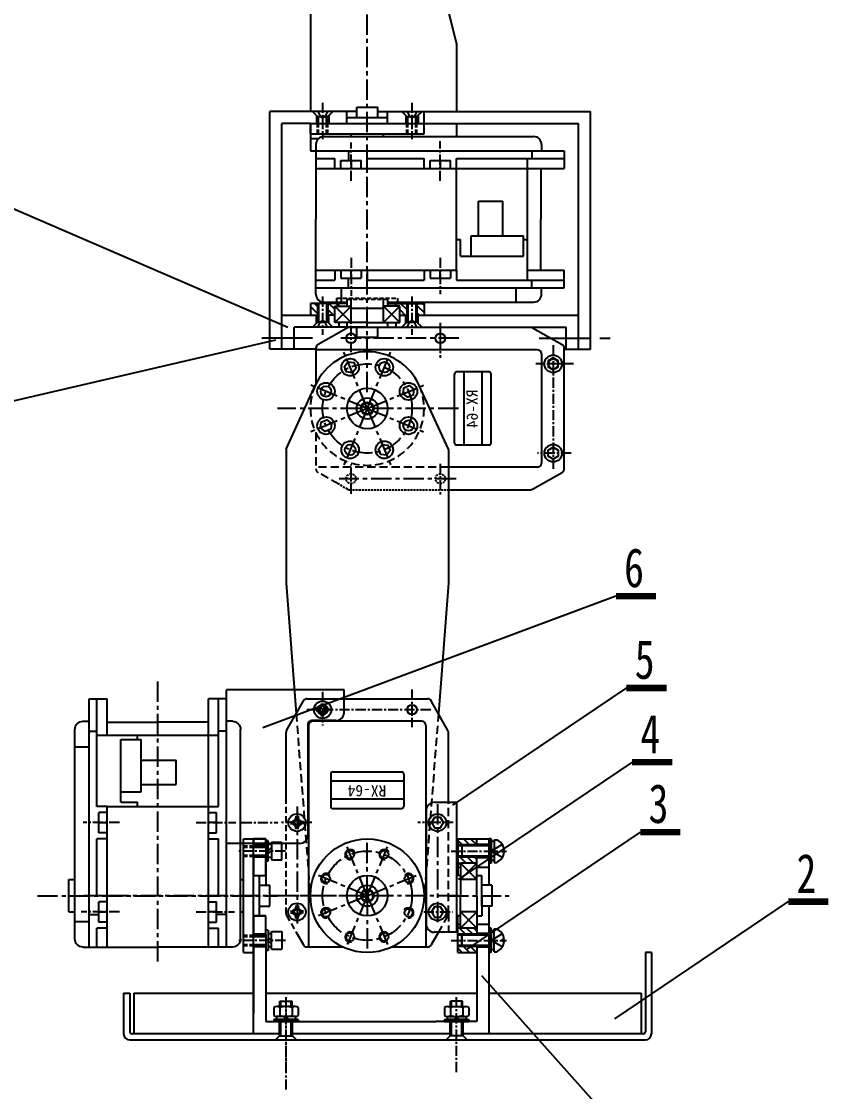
# Model space of a CAD drawing. Extents: x 2854 to 5858, y -1165 to 723.
# Drawn here: x 3028.5 to 3228.1, y -846.1 to -582.5 of the extents above; entities that cross this region are included whole.
import ezdxf
from ezdxf.enums import TextEntityAlignment as Align

# ---------------------------------------------------------------- set-up
doc = ezdxf.new("R2010")
doc.units = 0
doc.header["$MEASUREMENT"] = 0
doc.linetypes.add('PF_CENTER', pattern=[2, 1.25, -0.25, 0.25, -0.25])
doc.linetypes.add('PF_DASHED', pattern=[0.75, 0.5, -0.25])
doc.layers.get('0').update_dxf_attribs({"linetype": 'CONTINUOUS'})
for name, color, linetype in [('SMPEN_CENTER', 4, 'PF_CENTER'), ('SMPEN_DASHED', 2, 'PF_DASHED'), ('SMPEN_DIM', 3, 'CONTINUOUS'), ('SMPEN_HATCH', 6, 'CONTINUOUS'), ('SMPEN_THICK', 7, 'CONTINUOUS')]:
    doc.layers.add(name, color=color, linetype=linetype)
doc.styles.add('STYLE2', font='SIMHEI.TTF')

# ---------------------------------------------------------------- blocks, each defined once
blk = doc.blocks.new('RX64B')
at = {"ltscale": 2}
for p, q in [((-12.5, 8), (-15, 8)), ((12.5, 8), (15, 8)), ((-12.5, 6.5), (-14.5, 6.5)), ((12.5, 6.5), (14.5, 6.5)), ((-12.5, -14), (-15, -14)), ((-12.5, -15.5), (-14.5, -15.5)), ((12.5, -14), (15, -14)), ((12.5, -15.5), (14.5, -15.5))]:
    blk.add_line(p, q, dxfattribs=at)
at = {"ltscale": 4}
for p, q in [((-21.9, 4), (-20.4, 4)), ((23.6, 5), (25.1, 5)), ((-12.5, 1.5), (-14.5, 1.5)), ((12.5, 1.5), (14.5, 1.5)), ((-21.9, -4), (-20.4, -4)), ((23.6, -5), (25.1, -5)), ((-12.5, -20.5), (-14.5, -20.5)), ((12.5, -20.5), (14.5, -20.5))]:
    blk.add_line(p, q, dxfattribs=at)
at = {"layer": 'SMPEN_CENTER', "ltscale": 4}
for p, q in [((0, 16.24), (0, -53.52)), ((-29.66, 0), (29.5, 0))]:
    blk.add_line(p, q, dxfattribs=at)
at = {"layer": 'SMPEN_CENTER', "ltscale": 2}
for p, q in [((-9.45, 4), (-18.84, 4)), ((9.45, 4), (18.94, 4)), ((-9.45, -18), (-18.41, -18)), ((9.45, -18), (19.23, -18))]:
    blk.add_line(p, q, dxfattribs=at)
at = {"layer": 'SMPEN_THICK'}
for p, q in [((21.1, 14), (21.1, -14)), ((21.1, 14), (23.6, 14)), ((23.6, 14), (23.6, -14)), ((-20.4, 10.64), (-20.4, -40.95)), ((-18.4, 12.64), (0, 12.64)), ((-16.9, 12.64), (-16.9, -48.5)), ((-15, 12.64), (-15, 8)), ((-12.5, 12.64), (-12.5, -22)), ((18.4, 12.64), (0, 12.64)), ((12.5, 12.64), (12.5, -48.5)), ((15, 12.64), (15, 8)), ((16.9, 12.64), (16.9, -48.5)), ((20.4, 10.64), (20.4, -40.95)), ((-12.5, 8), (-12.5, 0)), ((12.5, 8), (12.5, 0)), ((-20.4, 6.34), (-16.9, 6.34)), ((-14.5, 6.5), (-14.5, 1.5)), ((14.5, 6.5), (14.5, 1.5)), ((-21.9, 4), (-21.9, -4)), ((-16.9, 4.64), (-14.5, 4.64)), ((-14.5, 4), (-12.5, 4)), ((14.5, 4), (12.5, 4)), ((16.9, 4.64), (14.5, 4.64)), ((20.4, 4), (21.1, 4)), ((25.1, 5), (25.1, -5)), ((-12.5, 0), (-15, 0)), ((12.5, 0), (15, 0)), ((25.1, 2.6), (27.6, 2.6)), ((27.6, 2.6), (27.6, -2.6)), ((-15, 0), (-15, -14)), ((15, 0), (15, -14)), ((25.1, -2.6), (27.6, -2.6)), ((20.4, -4), (21.1, -4)), ((-14.5, -15.5), (-14.5, -20.5)), ((12.5, -14), (12.5, -22)), ((14.5, -15.5), (14.5, -20.5)), ((21.1, -14), (23.6, -14)), ((-14.5, -18), (-12.5, -18)), ((14.5, -18), (12.5, -18)), ((-15, -22), (-15, -48.5)), ((-12.5, -22), (-15, -22)), ((-12.5, -22), (12.5, -22)), ((-9.1, -23), (-5, -23)), ((-9.1, -23), (-9.1, -38.5)), ((-5, -22), (-5, -23)), ((12.5, -22), (15, -22)), ((15, -22), (15, -48.5)), ((-9.1, -25.6), (-4.1, -25.6)), ((-4.1, -25.6), (-4.1, -38.5)), ((-4.1, -27.36), (4.5, -27.36)), ((4.5, -27.36), (4.5, -33.36)), ((-4.1, -33.36), (4.5, -33.36)), ((-20.4, -36.65), (-16.9, -36.65)), ((-15, -39.5), (15, -39.5)), ((-12.5, -39.5), (-12.5, -48.5)), ((-9.1, -38.5), (-4.1, -38.5)), ((-5, -38.5), (-5, -39.5)), ((-16.9, -40.5), (-15, -40.5)), ((16.9, -40.5), (15, -40.5)), ((-18.4, -42.95), (-16.9, -42.95)), ((-12.5, -42.76), (0, -42.76)), ((12.5, -42.76), (0, -42.76)), ((18.4, -42.95), (16.9, -42.95)), ((-16.9, -48.5), (-12.5, -48.5)), ((16.9, -48.5), (12.5, -48.5))]:
    blk.add_line(p, q, dxfattribs=at)
for centre, start, end in [((-18.4, 10.64), 90, 180), ((18.4, 10.64), 0, 90), ((-18.4, -40.95), 180, 270), ((18.4, -40.95), 270, 0)]:
    blk.add_arc(centre, 2, start, end, dxfattribs=at)

msp = doc.modelspace()

# ---------------------------------------------------------------- hatches: boundary and pattern name
at = {"layer": 'SMPEN_HATCH'}
h = msp.add_hatch(dxfattribs=at)
h.set_pattern_fill('ANSI31', color=256, scale=10, angle=-90, style=0)
h.set_pattern_definition([(315, (1912.6173, 578.5777), (0.8838835, 0.8838835), [])])
h.paths.add_polyline_path([(3125.96, -654.85), (3127.71, -654.85), (3127.71, -652.35), (3127.71, -651.95), (3125.96, -651.95)])
h.paths.add_polyline_path([(3123.46, -651.95), (3121.71, -651.95), (3120.71, -651.95), (3120.71, -652.65), (3121.71, -652.65), (3121.71, -654.85), (3123.46, -654.85)])
h.paths.add_polyline_path([(3103.96, -654.85), (3105.71, -654.85), (3105.71, -652.65), (3106.71, -652.65), (3106.71, -651.95), (3105.71, -651.95), (3103.96, -651.95)])
h.paths.add_polyline_path([(3101.46, -651.95), (3099.71, -651.95), (3099.71, -654.85), (3101.46, -654.85)])
h = msp.add_hatch(dxfattribs=at)
h.set_pattern_fill('ANSI31', color=256, scale=10, angle=90, style=0)
h.set_pattern_definition([(135, (2232.5525, -1888.9498), (-0.8838835, -0.8838835), [])])
h.paths.add_polyline_path([(3140.71, -783.85), (3140.71, -785.35), (3137.01, -785.35), (3136.01, -785.35), (3136.01, -783.85)])
h.paths.add_polyline_path([(3136.71, -789.85), (3136.71, -790.85), (3136.01, -790.85), (3136.01, -788.35), (3137.01, -788.35), (3140.71, -788.35), (3140.71, -789.85)])
h.paths.add_polyline_path([(3140.71, -805.85), (3140.71, -807.35), (3137.01, -807.35), (3136.01, -807.35), (3136.01, -804.85), (3136.71, -804.85), (3136.71, -805.85)])
h.paths.add_polyline_path([(3140.71, -810.35), (3140.71, -811.85), (3136.01, -811.85), (3136.01, -810.35), (3137.01, -810.35)])

# ---------------------------------------------------------------- linework, layer by layer
at = {"ltscale": 10}
for p, q in [((3135.71, -587.85), (3130.67, -567.85)), ((3099.71, -570.49), (3099.71, -604.65)), ((3135.71, -587.85), (3135.71, -604.65)), ((3111.11, -604.65), (3089.71, -604.65)), ((3099.71, -607.65), (3092.71, -607.65)), ((3099.71, -607.65), (3099.71, -614.35)), ((3127.71, -607.65), (3165.71, -607.65)), ((3135.71, -607.65), (3135.71, -610.85)), ((3099.71, -611.35), (3101.75, -611.35)), ((3092.71, -654.85), (3101.46, -654.85)), ((3109.34, -657.85), (3095.71, -657.85)), ((3153.95, -657.85), (3162.71, -657.85)), ((3101.07, -663.2), (3089.71, -663.2)), ((3162.21, -663.2), (3168.71, -663.2)), ((3108.01, -747.15), (3079.01, -747.15)), ((3079.01, -784.97), (3079.01, -747.15)), ((3108.01, -752.7), (3108.01, -747.15)), ((3128.21, -776.85), (3128.21, -804.85)), ((3097.06, -784.97), (3079.01, -784.97)), ((3085.71, -783.85), (3085.71, -785.35)), ((3088.71, -783.85), (3085.71, -783.85)), ((3085.71, -785.35), (3088.71, -785.35)), ((3088.71, -785.35), (3088.71, -783.85)), ((3085.71, -788.35), (3085.71, -792.85)), ((3088.71, -788.35), (3085.71, -788.35)), ((3088.71, -792.85), (3088.71, -788.35)), ((3085.71, -792.85), (3088.71, -792.85)), ((3085.71, -802.85), (3085.71, -807.35)), ((3088.71, -802.85), (3085.71, -802.85)), ((3088.71, -807.35), (3088.71, -802.85)), ((3085.71, -807.35), (3088.71, -807.35)), ((3088.71, -807.35), (3088.71, -828.87)), ((3085.71, -831.87), (3085.71, -810.35)), ((3085.71, -810.35), (3088.71, -810.35)), ((3182.21, -811.87), (3182.21, -831.37)), ((3183.71, -811.87), (3182.21, -811.87)), ((3183.71, -811.87), (3183.71, -831.85)), ((3053.71, -821.87), (3053.71, -831.87)), ((3053.71, -821.87), (3055.21, -821.87)), ((3055.21, -821.87), (3055.21, -831.37)), ((3056.21, -821.87), (3085.71, -821.87)), ((3056.21, -821.87), (3056.21, -831.87)), ((3088.71, -821.87), (3140.71, -821.87)), ((3143.71, -821.87), (3181.21, -821.87)), ((3181.21, -821.87), (3181.21, -831.87)), ((3092.11, -832.37), (3092.11, -828.87)), ((3095.31, -832.37), (3095.31, -828.87)), ((3134.11, -832.37), (3134.11, -828.87)), ((3137.31, -832.37), (3137.31, -828.87)), ((3092.11, -831.87), (3085.71, -831.87)), ((3092.11, -832.37), (3095.31, -832.37)), ((3137.31, -832.37), (3134.11, -832.37)), ((3055.21, -833.37), (3182.21, -833.37))]:
    msp.add_line(p, q, dxfattribs=at)
at = {"ltscale": 4}
for p, q in [((3089.71, -663.2), (3089.71, -604.65)), ((3108.71, -607.65), (3108.71, -604.65)), ((3118.71, -607.65), (3118.71, -604.65)), ((3168.71, -663.2), (3168.71, -604.65)), ((3092.71, -663.2), (3092.71, -607.65)), ((3165.71, -663.2), (3165.71, -607.65)), ((3112.21, -618.75), (3112.21, -616.75)), ((3134.21, -618.75), (3134.21, -616.75)), ((3112.21, -643.75), (3112.21, -645.75)), ((3134.21, -643.75), (3134.21, -645.75)), ((3105.71, -656.65), (3105.71, -652.65)), ((3106.71, -652.65), (3106.71, -651.95)), ((3109.71, -653.15), (3109.71, -651.65)), ((3109.71, -656.65), (3109.71, -651.85)), ((3117.71, -656.65), (3117.71, -651.65)), ((3120.71, -652.65), (3120.71, -651.95)), ((3121.71, -656.65), (3121.71, -652.65)), ((3095.71, -663.2), (3095.71, -657.85)), ((3162.71, -663.2), (3162.71, -657.85)), ((3106.68, -659.22), (3101.58, -662.12)), ((3157.05, -659.47), (3161.71, -662.12)), ((3101.07, -662.99), (3101.07, -671.84)), ((3115.79, -663.4), (3101.07, -663.4)), ((3162.21, -692.72), (3162.21, -662.99)), ((3157.05, -696.24), (3161.71, -693.59)), ((3136.01, -783.85), (3143.71, -783.85)), ((3140.71, -789.85), (3136.71, -789.85)), ((3140.71, -789.85), (3136.71, -789.85)), ((3085.71, -792.85), (3087.21, -792.85)), ((3140.71, -793.85), (3136.71, -793.85)), ((3140.71, -793.85), (3136.71, -793.85)), ((3085.71, -802.85), (3088.71, -802.85)), ((3140.71, -801.85), (3136.71, -801.85)), ((3140.71, -801.85), (3136.71, -801.85)), ((3140.71, -805.85), (3136.71, -805.85)), ((3140.71, -805.85), (3136.71, -805.85)), ((3136.01, -806.85), (3130.21, -806.85)), ((3136.01, -811.85), (3140.71, -811.85)), ((3136.01, -811.85), (3140.71, -811.85))]:
    msp.add_line(p, q, dxfattribs=at)
for p, q in [((3100.21, -604.65), (3101.46, -605.9)), ((3101.46, -605.9), (3102.71, -605.9)), ((3101.46, -607.65), (3101.46, -605.9)), ((3103.96, -605.9), (3102.71, -605.9)), ((3103.96, -605.9), (3102.71, -605.9)), ((3105.21, -604.65), (3103.96, -605.9)), ((3105.21, -604.65), (3103.96, -605.9)), ((3103.96, -607.65), (3103.96, -605.9)), ((3116.31, -604.65), (3168.71, -604.65)), ((3122.21, -604.65), (3123.46, -605.9)), ((3122.21, -604.65), (3123.46, -605.9)), ((3123.46, -605.9), (3124.71, -605.9)), ((3123.46, -607.65), (3123.46, -605.9)), ((3123.46, -605.9), (3124.71, -605.9)), ((3125.96, -605.9), (3124.71, -605.9)), ((3127.21, -604.65), (3125.96, -605.9)), ((3125.96, -607.65), (3125.96, -605.9)), ((3108.71, -650.95), (3108.71, -652.65)), ((3118.71, -650.95), (3118.71, -652.65)), ((3105.71, -651.95), (3099.71, -651.95)), ((3099.71, -651.95), (3099.71, -654.85)), ((3101.46, -651.95), (3101.46, -656.6)), ((3103.96, -651.95), (3103.96, -656.6)), ((3105.71, -652.65), (3109.71, -652.65)), ((3109.71, -656.65), (3105.71, -652.65)), ((3109.71, -652.65), (3105.71, -656.65)), ((3121.71, -652.65), (3117.71, -652.65)), ((3117.71, -652.65), (3121.71, -656.65)), ((3117.71, -656.65), (3121.71, -652.65)), ((3121.71, -651.95), (3127.71, -651.95)), ((3123.46, -651.95), (3123.46, -656.6)), ((3125.96, -651.95), (3125.96, -656.6)), ((3127.71, -651.95), (3127.71, -654.85)), ((3100.21, -657.85), (3101.46, -656.6)), ((3101.46, -656.6), (3102.71, -656.6)), ((3103.96, -656.6), (3102.71, -656.6)), ((3103.96, -656.6), (3102.71, -656.6)), ((3105.21, -657.85), (3103.96, -656.6)), ((3105.21, -657.85), (3103.96, -656.6)), ((3106.71, -656.65), (3106.71, -657.85)), ((3108.71, -656.65), (3108.71, -657.85)), ((3116.31, -657.85), (3127.71, -657.85)), ((3118.71, -656.65), (3118.71, -657.85)), ((3120.71, -656.65), (3120.71, -657.85)), ((3122.21, -657.85), (3123.46, -656.6)), ((3122.21, -657.85), (3123.46, -656.6)), ((3123.46, -656.6), (3124.71, -656.6)), ((3123.46, -656.6), (3124.71, -656.6)), ((3125.96, -656.6), (3124.71, -656.6)), ((3127.21, -657.85), (3125.96, -656.6)), ((3116.31, -660.35), (3111.11, -660.35)), ((3093.71, -687.85), (3100.99, -672.01)), ((3133.71, -687.85), (3126.43, -672.01)), ((3093.71, -687.85), (3093.71, -720.85)), ((3133.71, -687.85), (3133.71, -720.85)), ((3093.71, -720.85), (3096.2, -752.98)), ((3133.71, -720.85), (3131.23, -752.98)), ((3130.21, -774.85), (3133.71, -774.85)), ((3133.71, -774.85), (3135.71, -774.85)), ((3135.71, -774.85), (3135.71, -806.85)), ((3135.71, -775.85), (3135.71, -806.85)), ((3128.16, -779.85), (3128.16, -803.85)), ((3128.16, -779.85), (3128.16, -803.85)), ((3085.71, -783.85), (3087.71, -783.85)), ((3085.71, -783.85), (3088.71, -783.85)), ((3088.71, -783.85), (3088.71, -783.85)), ((3088.71, -783.85), (3088.71, -783.85)), ((3088.71, -783.85), (3088.71, -795.25)), ((3089.31, -789.35), (3089.31, -784.35)), ((3090.11, -784.7), (3090.11, -789)), ((3136.01, -783.85), (3136.01, -792.85)), ((3136.01, -783.85), (3136.01, -792.85)), ((3137.01, -785.35), (3137.01, -788.35)), ((3145.01, -784.05), (3145.01, -789.65)), ((3085.71, -785.6), (3088.71, -785.6)), ((3085.71, -788.1), (3088.71, -788.1)), ((3089.31, -786.78), (3090.11, -785.98)), ((3089.31, -787.55), (3090.11, -786.75)), ((3137.01, -785.58), (3136.01, -785.58)), ((3137.01, -788.13), (3136.01, -788.13)), ((3140.71, -793.85), (3136.71, -789.85)), ((3136.71, -793.85), (3140.71, -789.85)), ((3136.71, -789.85), (3136.71, -797.85)), ((3136.71, -789.85), (3136.71, -797.85)), ((3140.71, -793.85), (3136.71, -789.85)), ((3136.71, -793.85), (3140.71, -789.85)), ((3087.21, -792.85), (3087.71, -792.85)), ((3087.21, -792.85), (3088.71, -792.85)), ((3136.71, -792.85), (3135.71, -792.85)), ((3136.71, -792.85), (3135.71, -792.85)), ((3136.01, -790.85), (3136.71, -790.85)), ((3136.01, -790.85), (3136.71, -790.85)), ((3140.71, -790.85), (3143.71, -790.85)), ((3140.71, -790.85), (3142.71, -790.85)), ((3140.71, -792.85), (3141.91, -792.85)), ((3140.71, -792.85), (3141.91, -792.85)), ((3144.41, -795.25), (3144.41, -800.45)), ((3144.41, -795.25), (3144.41, -800.45)), ((3136.71, -805.85), (3136.71, -797.85)), ((3136.71, -805.85), (3136.71, -797.85)), ((3087.21, -802.85), (3087.71, -802.85)), ((3087.21, -802.85), (3087.71, -802.85)), ((3136.71, -802.85), (3135.71, -802.85)), ((3136.71, -802.85), (3135.71, -802.85)), ((3136.01, -811.85), (3136.01, -802.85)), ((3136.01, -811.85), (3136.01, -802.85)), ((3136.71, -801.85), (3140.71, -805.85)), ((3140.71, -801.85), (3136.71, -805.85)), ((3136.71, -801.85), (3140.71, -805.85)), ((3140.71, -801.85), (3136.71, -805.85)), ((3140.71, -802.85), (3141.91, -802.85)), ((3140.71, -802.85), (3141.91, -802.85)), ((3089.31, -806.35), (3089.31, -811.35)), ((3136.01, -804.85), (3136.71, -804.85)), ((3136.01, -804.85), (3136.71, -804.85)), ((3140.71, -804.85), (3143.71, -804.85)), ((3140.71, -804.85), (3142.71, -804.85)), ((3145.01, -811.65), (3145.01, -806.05)), ((3085.71, -807.6), (3088.71, -807.6)), ((3089.31, -808.16), (3090.11, -808.96)), ((3089.31, -808.93), (3090.11, -809.73)), ((3090.11, -811), (3090.11, -806.7)), ((3137.01, -807.58), (3136.01, -807.58)), ((3137.01, -810.35), (3137.01, -807.35)), ((3137.01, -807.35), (3137.01, -810.35)), ((3085.71, -810.1), (3088.71, -810.1)), ((3085.71, -810.35), (3085.71, -826.85)), ((3099.26, -810.49), (3098.84, -810.49)), ((3137.01, -810.13), (3136.01, -810.13)), ((3140.71, -811.85), (3140.71, -828.87)), ((3091.13, -833.35), (3092.11, -832.37)), ((3096.29, -833.35), (3095.31, -832.37)), ((3133.13, -833.35), (3134.11, -832.37)), ((3138.29, -833.35), (3137.31, -832.37))]:
    msp.add_line(p, q)
at = {"ltscale": 2}
for p, q in [((3101.21, -605.65), (3101.21, -607.65)), ((3104.21, -605.65), (3104.21, -607.65)), ((3123.21, -605.65), (3123.21, -607.65)), ((3126.21, -605.65), (3126.21, -607.65)), ((3105.71, -618.75), (3105.71, -616.25)), ((3107.21, -618.75), (3107.21, -616.75)), ((3127.71, -618.75), (3127.71, -616.25)), ((3129.21, -618.75), (3129.21, -616.75)), ((3105.71, -643.75), (3105.71, -646.25)), ((3107.21, -643.75), (3107.21, -645.75)), ((3127.71, -643.75), (3127.71, -646.25)), ((3129.21, -643.75), (3129.21, -645.75)), ((3108.71, -651.95), (3105.71, -651.95)), ((3118.71, -651.95), (3121.71, -651.95)), ((3101.21, -656.85), (3101.21, -654.85)), ((3104.21, -656.85), (3104.21, -654.85)), ((3123.21, -656.85), (3123.21, -654.85)), ((3126.21, -656.85), (3126.21, -654.85)), ((3113.71, -656.65), (3105.71, -656.65)), ((3113.71, -657.85), (3108.71, -657.85)), ((3113.71, -656.65), (3121.71, -656.65)), ((3113.71, -657.85), (3118.71, -657.85)), ((3088.71, -785.35), (3085.71, -785.35)), ((3089.31, -784.35), (3088.71, -784.35)), ((3090.11, -785.25), (3089.31, -785.25)), ((3090.11, -784.7), (3092.71, -784.7)), ((3092.71, -789), (3092.71, -784.7)), ((3140.71, -785.35), (3140.71, -783.85)), ((3140.71, -785.35), (3140.71, -783.85)), ((3143.71, -785.2), (3140.71, -785.2)), ((3143.71, -795.25), (3143.71, -783.85)), ((3088.71, -788.35), (3085.71, -788.35)), ((3089.31, -789.35), (3088.71, -789.35)), ((3090.11, -788.45), (3089.31, -788.45)), ((3090.11, -789), (3092.71, -789)), ((3140.71, -797.85), (3140.71, -788.35)), ((3140.71, -797.85), (3140.71, -788.35)), ((3143.71, -788.5), (3140.71, -788.5)), ((3141.91, -797.85), (3141.91, -792.85)), ((3141.91, -797.85), (3141.91, -792.85)), ((3140.71, -797.85), (3140.71, -807.35)), ((3140.71, -797.85), (3140.71, -807.35)), ((3141.91, -797.85), (3141.91, -802.85)), ((3141.91, -797.85), (3141.91, -802.85)), ((3143.71, -806.5), (3143.71, -800.45)), ((3089.31, -806.35), (3088.71, -806.35)), ((3143.71, -811.85), (3143.71, -805.85)), ((3088.71, -807.35), (3085.71, -807.35)), ((3090.11, -807.25), (3089.31, -807.25)), ((3090.11, -806.7), (3092.71, -806.7)), ((3092.71, -806.7), (3092.71, -811)), ((3143.71, -807.2), (3140.71, -807.2)), ((3088.71, -810.35), (3085.71, -810.35)), ((3089.31, -811.35), (3088.71, -811.35)), ((3090.11, -810.45), (3089.31, -810.45)), ((3090.11, -811), (3092.71, -811)), ((3140.71, -810.35), (3140.71, -811.85)), ((3140.71, -810.35), (3140.71, -811.85)), ((3143.71, -810.5), (3140.71, -810.5)), ((3143.71, -831.87), (3143.71, -811.2)), ((3092.21, -832.37), (3092.21, -828.87)), ((3095.21, -832.37), (3095.21, -828.87)), ((3134.21, -832.37), (3134.21, -828.87)), ((3137.21, -832.37), (3137.21, -828.87))]:
    msp.add_line(p, q, dxfattribs=at)
at = {"color": 2, "linetype": 'PF_DASHED', "ltscale": 8}
for p, q in [((3101.52, -604.65), (3102.2, -606.01)), ((3102.2, -606.01), (3102.71, -606.31)), ((3103.23, -606.01), (3102.2, -606.01)), ((3103.23, -606.01), (3102.71, -606.31)), ((3103.9, -604.65), (3103.23, -606.01)), ((3123.52, -604.65), (3124.2, -606.01)), ((3124.2, -606.01), (3124.71, -606.31)), ((3124.2, -606.01), (3125.23, -606.01)), ((3125.23, -606.01), (3124.71, -606.31)), ((3125.9, -604.65), (3125.23, -606.01)), ((3102.2, -656.5), (3102.71, -656.2)), ((3103.23, -656.5), (3102.71, -656.2)), ((3124.2, -656.5), (3124.71, -656.2)), ((3125.23, -656.5), (3124.71, -656.2)), ((3101.52, -657.85), (3102.2, -656.5)), ((3103.23, -656.5), (3102.2, -656.5)), ((3103.9, -657.85), (3103.23, -656.5)), ((3123.52, -657.85), (3124.2, -656.5)), ((3124.2, -656.5), (3125.23, -656.5)), ((3125.9, -657.85), (3125.23, -656.5)), ((3146.96, -785.25), (3144.77, -786.52)), ((3144.77, -786.52), (3144.58, -786.85)), ((3144.77, -787.19), (3144.58, -786.85)), ((3144.77, -786.52), (3144.77, -787.19)), ((3146.96, -788.45), (3144.77, -787.19)), ((3144.77, -808.52), (3144.58, -808.85)), ((3144.77, -809.19), (3144.58, -808.85)), ((3146.96, -807.25), (3144.77, -808.52)), ((3144.77, -809.19), (3144.77, -808.52)), ((3146.96, -810.45), (3144.77, -809.19))]:
    msp.add_line(p, q, dxfattribs=at)
at = {"ltscale": 8}
for p, q in [((3155.66, -663.4), (3115.79, -663.4)), ((3155.66, -692.3), (3133.71, -692.3)), ((3099.06, -755.7), (3099.06, -782.97)), ((3099.26, -755.9), (3099.26, -810.49)), ((3128.16, -755.9), (3128.16, -810.49))]:
    msp.add_line(p, q, dxfattribs=at)
at = {"color": 4, "ltscale": 4}
for p, q in [((3143.71, -668.85), (3135.71, -668.85)), ((3143.71, -686.85), (3135.71, -686.85)), ((3104.71, -767.85), (3104.71, -775.85)), ((3122.71, -767.85), (3122.71, -775.85))]:
    msp.add_line(p, q, dxfattribs=at)
at = {"color": 7, "linetype": 'Continuous', "ltscale": 8}
for p, q in [((3102.46, -750.47), (3102.52, -751.21)), ((3102.97, -750.47), (3102.91, -751.21)), ((3101.13, -751.8), (3101.86, -751.86)), ((3101.13, -752.31), (3101.86, -752.25)), ((3102.31, -751.65), (3102.1, -751.44)), ((3102.31, -752.46), (3102.1, -752.67)), ((3102.46, -753.63), (3102.52, -752.9)), ((3102.97, -753.63), (3102.91, -752.9)), ((3103.12, -751.65), (3103.33, -751.44)), ((3103.12, -752.46), (3103.33, -752.67)), ((3104.29, -751.8), (3103.56, -751.86)), ((3104.29, -752.31), (3103.56, -752.25)), ((3094.83, -779.6), (3095.56, -779.66)), ((3094.83, -780.11), (3095.56, -780.05)), ((3096.01, -779.45), (3095.8, -779.24)), ((3096.01, -780.26), (3095.8, -780.47)), ((3096.16, -778.27), (3096.22, -779.01)), ((3096.67, -778.27), (3096.61, -779.01)), ((3096.82, -779.45), (3097.03, -779.24)), ((3096.82, -780.26), (3097.03, -780.47)), ((3097.99, -779.6), (3097.26, -779.66)), ((3097.99, -780.11), (3097.26, -780.05)), ((3096.16, -781.43), (3096.22, -780.7)), ((3096.67, -781.43), (3096.61, -780.7)), ((3143.71, -785.35), (3137.01, -785.35)), ((3144.21, -783.85), (3143.71, -783.85)), ((3143.71, -783.85), (3143.71, -789.85)), ((3143.71, -789.65), (3143.71, -784.05)), ((3144.21, -783.85), (3144.21, -789.85)), ((3145.01, -784.5), (3144.21, -784.5)), ((3144.21, -789.2), (3144.21, -784.5)), ((3145.01, -784.05), (3145.61, -784.05)), ((3145.01, -784.5), (3145.01, -789.2)), ((3145.01, -786.77), (3144.21, -786.4)), ((3144.21, -786.93), (3145.01, -787.31)), ((3146.96, -786.63), (3146.96, -787.08)), ((3147.4, -786.63), (3146.96, -786.63)), ((3147.4, -787.08), (3146.96, -787.08)), ((3143.71, -788.35), (3137.01, -788.35)), ((3144.21, -789.85), (3143.71, -789.85)), ((3145.01, -789.2), (3144.21, -789.2)), ((3145.01, -789.65), (3145.61, -789.65)), ((3096.01, -801.45), (3095.8, -801.24)), ((3096.16, -800.27), (3096.22, -801.01)), ((3096.67, -800.27), (3096.61, -801.01)), ((3096.82, -801.45), (3097.03, -801.24)), ((3094.83, -801.6), (3095.56, -801.66)), ((3094.83, -802.11), (3095.56, -802.05)), ((3096.01, -802.26), (3095.8, -802.47)), ((3096.16, -803.43), (3096.22, -802.7)), ((3096.67, -803.43), (3096.61, -802.7)), ((3096.82, -802.26), (3097.03, -802.47)), ((3097.99, -801.6), (3097.26, -801.66)), ((3097.99, -802.11), (3097.26, -802.05)), ((3143.71, -811.85), (3143.71, -805.85)), ((3144.21, -805.85), (3143.71, -805.85)), ((3143.71, -806.05), (3143.71, -811.65)), ((3144.21, -811.85), (3144.21, -805.85)), ((3144.21, -806.5), (3144.21, -811.2)), ((3145.01, -806.5), (3144.21, -806.5)), ((3145.01, -806.05), (3145.61, -806.05)), ((3145.01, -811.2), (3145.01, -806.5)), ((3143.71, -807.35), (3137.01, -807.35)), ((3144.21, -808.77), (3145.01, -808.4)), ((3145.01, -808.93), (3144.21, -809.31)), ((3147.4, -808.63), (3146.96, -808.63)), ((3146.96, -809.08), (3146.96, -808.63)), ((3147.4, -809.08), (3146.96, -809.08)), ((3143.71, -810.35), (3137.01, -810.35)), ((3144.21, -811.85), (3143.71, -811.85)), ((3145.01, -811.2), (3144.21, -811.2)), ((3145.01, -811.65), (3145.61, -811.65)), ((3092.21, -825.17), (3092.21, -823.87)), ((3092.21, -823.87), (3095.21, -823.87)), ((3095.21, -825.17), (3095.21, -823.87)), ((3134.21, -825.17), (3134.21, -823.87)), ((3137.21, -823.87), (3134.21, -823.87)), ((3137.21, -825.17), (3137.21, -823.87)), ((3090.71, -825.4), (3090.71, -827.34)), ((3091.36, -827.57), (3091.36, -828.37)), ((3096.06, -827.57), (3091.36, -827.57)), ((3095.97, -825.17), (3091.46, -825.17)), ((3095.97, -827.57), (3091.46, -827.57)), ((3092.21, -825.4), (3092.21, -827.34)), ((3093.63, -828.37), (3093.26, -827.57)), ((3093.79, -827.57), (3094.17, -828.37)), ((3095.22, -825.4), (3095.22, -827.34)), ((3096.06, -827.57), (3096.06, -828.37)), ((3096.72, -825.4), (3096.72, -827.34)), ((3132.71, -825.4), (3132.71, -827.34)), ((3133.36, -827.57), (3133.36, -828.37)), ((3133.36, -827.57), (3138.06, -827.57)), ((3133.46, -825.17), (3137.97, -825.17)), ((3133.46, -827.57), (3137.97, -827.57)), ((3134.21, -825.4), (3134.21, -827.34)), ((3135.63, -827.57), (3135.26, -828.37)), ((3135.79, -828.37), (3136.17, -827.57)), ((3137.22, -825.4), (3137.22, -827.34)), ((3138.06, -827.57), (3138.06, -828.37)), ((3138.72, -825.4), (3138.72, -827.34)), ((3096.71, -828.37), (3090.71, -828.37)), ((3090.71, -828.37), (3090.71, -828.87)), ((3096.71, -828.87), (3090.71, -828.87)), ((3091.36, -828.37), (3096.06, -828.37)), ((3096.71, -828.37), (3096.71, -828.87)), ((3132.71, -828.37), (3138.71, -828.37)), ((3132.71, -828.37), (3132.71, -828.87)), ((3132.71, -828.87), (3138.71, -828.87)), ((3138.06, -828.37), (3133.36, -828.37)), ((3138.71, -828.37), (3138.71, -828.87))]:
    msp.add_line(p, q, dxfattribs=at)
at = {"color": 1, "linetype": 'Continuous', "ltscale": 8}
for p, q in [((3143.71, -785.58), (3137.01, -785.58)), ((3143.71, -788.13), (3137.01, -788.13)), ((3143.71, -807.58), (3137.01, -807.58)), ((3143.71, -810.13), (3137.01, -810.13)), ((3092.44, -825.17), (3092.44, -823.87)), ((3094.99, -825.17), (3094.99, -823.87)), ((3134.44, -825.17), (3134.44, -823.87)), ((3136.99, -825.17), (3136.99, -823.87)), ((3092.44, -832.37), (3092.44, -828.87)), ((3094.99, -832.37), (3094.99, -828.87)), ((3134.44, -832.37), (3134.44, -828.87)), ((3136.99, -832.37), (3136.99, -828.87))]:
    msp.add_line(p, q, dxfattribs=at)
at = {"color": 4, "linetype": 'PF_CENTER', "ltscale": 8}
for p, q in [((3144.03, -786.85), (3145.49, -786.85)), ((3144.03, -808.85), (3145.49, -808.85))]:
    msp.add_line(p, q, dxfattribs=at)
at = {"ltscale": 3}
msp.add_line((3096.19, -806.85), (3097.98, -809.99), dxfattribs=at)
at = {"color": 4, "linetype": 'PF_CENTER', "ltscale": 2}
for p, q in [((3093.71, -845.6), (3093.71, -822.66)), ((3093.71, -841.31), (3093.71, -822.66)), ((3135.71, -841.31), (3135.71, -822.66))]:
    msp.add_line(p, q, dxfattribs=at)
for points in [[(3110.06, -669.03), (3108.62, -668.84), (3108.07, -667.5), (3108.95, -666.35), (3110.39, -666.54), (3110.94, -667.88)], [(3110.06, -669.03), (3108.62, -668.84), (3108.07, -667.5), (3108.95, -666.35), (3110.39, -666.54), (3110.94, -667.88)], [(3159.51, -668.3), (3160.77, -667.58), (3160.77, -666.13), (3159.51, -665.4), (3158.26, -666.13), (3158.26, -667.58)], [(3122.54, -674.2), (3122.73, -672.76), (3124.06, -672.21), (3125.21, -673.09), (3125.03, -674.53), (3123.69, -675.08)], [(3122.54, -674.2), (3122.73, -672.76), (3124.06, -672.21), (3125.21, -673.09), (3125.03, -674.53), (3123.69, -675.08)], [(3104.89, -681.51), (3104.7, -682.95), (3103.36, -683.5), (3102.21, -682.62), (3102.4, -681.18), (3103.74, -680.63)], [(3104.89, -681.51), (3104.7, -682.95), (3103.36, -683.5), (3102.21, -682.62), (3102.4, -681.18), (3103.74, -680.63)], [(3117.37, -686.68), (3118.8, -686.87), (3119.36, -688.21), (3118.48, -689.36), (3117.04, -689.17), (3116.49, -687.83)], [(3117.37, -686.68), (3118.8, -686.87), (3119.36, -688.21), (3118.48, -689.36), (3117.04, -689.17), (3116.49, -687.83)], [(3159.51, -687.4), (3160.77, -688.13), (3160.77, -689.58), (3159.51, -690.3), (3158.26, -689.58), (3158.26, -688.13)], [(3129.56, -779.85), (3130.29, -781.11), (3131.74, -781.11), (3132.46, -779.85), (3131.74, -778.6), (3130.29, -778.6)], [(3129.56, -801.85), (3130.29, -803.11), (3131.74, -803.11), (3132.46, -801.85), (3131.74, -800.6), (3130.29, -800.6)]]:
    msp.add_lwpolyline(points, close=True)
for centre, radius in [((3109.5, -667.69), 2.15), ((3109.5, -667.69), 2.15), ((3117.92, -667.69), 2.15), ((3117.92, -667.69), 2.15), ((3117.92, -667.69), 1.3), ((3117.92, -667.69), 1.3), ((3159.51, -666.85), 2.15), ((3103.55, -673.64), 2.15), ((3103.55, -673.64), 2.15), ((3123.88, -673.64), 2.15), ((3123.88, -673.64), 2.15), ((3103.55, -673.64), 1.3), ((3103.55, -673.64), 1.3), ((3103.55, -682.06), 2.15), ((3103.55, -682.06), 2.15), ((3123.88, -682.06), 2.15), ((3123.88, -682.06), 2.15), ((3123.88, -682.06), 1.3), ((3123.88, -682.06), 1.3), ((3109.5, -688.02), 2.15), ((3109.5, -688.02), 2.15), ((3109.5, -688.02), 1.3), ((3109.5, -688.02), 1.3), ((3117.92, -688.02), 2.15), ((3117.92, -688.02), 2.15), ((3159.51, -688.85), 2.15), ((3102.71, -752.05), 2.15), ((3096.41, -779.85), 2.15), ((3131.01, -779.85), 2.15), ((3096.41, -801.85), 2.15), ((3131.01, -801.85), 2.15)]:
    msp.add_circle(centre, radius)
at = {"ltscale": 4}
for centre, start, end in [((3102.07, -662.99), 119.6291, 180), ((3161.21, -662.99), 0, 60.3709), ((3161.21, -692.72), 299.6291, 0)]:
    msp.add_arc(centre, 1, start, end, dxfattribs=at)
at = {"color": 7, "linetype": 'Continuous', "ltscale": 8}
for centre, radius, start, end in [((3101, -750.34), 1.55, 286.9419, 343.0581), ((3101.79, -751.13), 0.736, 276.2194, 353.7806), ((3102.71, -752.05), 1.28, 79.6926, 100.3074), ((3102.71, -752.05), 0.87, 76.9841, 103.0159), ((3103.64, -751.13), 0.736, 186.2194, 263.7806), ((3104.42, -750.34), 1.55, 196.9419, 253.0581), ((3102.71, -752.05), 1.28, 169.6926, 190.3074), ((3101, -753.76), 1.55, 16.9419, 73.0581), ((3102.71, -752.05), 0.87, 166.9841, 193.0159), ((3101.79, -752.98), 0.736, 6.2194, 83.7806), ((3102.71, -752.05), 1.28, 259.6926, 280.3074), ((3102.71, -752.05), 0.87, 256.9841, 283.0159), ((3103.64, -752.98), 0.736, 96.2194, 173.7806), ((3104.42, -753.76), 1.55, 106.9419, 163.0581), ((3102.71, -752.05), 0.87, 346.9841, 13.0159), ((3102.71, -752.05), 1.28, 349.6926, 10.3074), ((3096.41, -779.85), 1.28, 169.6926, 190.3074), ((3094.7, -778.14), 1.55, 286.9419, 343.0581), ((3094.7, -781.56), 1.55, 16.9419, 73.0581), ((3096.41, -779.85), 0.87, 166.9841, 193.0159), ((3095.49, -778.93), 0.736, 276.2194, 353.7806), ((3095.49, -780.78), 0.736, 6.2194, 83.7806), ((3096.41, -779.85), 1.28, 79.6926, 100.3074), ((3096.41, -779.85), 0.87, 76.9841, 103.0159), ((3097.34, -778.93), 0.736, 186.2194, 263.7806), ((3097.34, -780.78), 0.736, 96.2194, 173.7806), ((3098.12, -778.14), 1.55, 196.9419, 253.0581), ((3098.12, -781.56), 1.55, 106.9419, 163.0581), ((3096.41, -779.85), 0.87, 346.9841, 13.0159), ((3096.41, -779.85), 1.28, 349.6926, 10.3074), ((3096.41, -779.85), 1.28, 259.6926, 280.3074), ((3096.41, -779.85), 0.87, 256.9841, 283.0159), ((3144.34, -786.85), 3.08, 4.1923, 65.4705), ((3144.34, -786.85), 3.08, 294.5295, 355.8077), ((3094.7, -800.14), 1.55, 286.9419, 343.0581), ((3095.49, -800.93), 0.736, 276.2194, 353.7806), ((3096.41, -801.85), 1.28, 79.6926, 100.3074), ((3096.41, -801.85), 0.87, 76.9841, 103.0159), ((3097.34, -800.93), 0.736, 186.2194, 263.7806), ((3098.12, -800.14), 1.55, 196.9419, 253.0581), ((3096.41, -801.85), 1.28, 169.6926, 190.3074), ((3094.7, -803.56), 1.55, 16.9419, 73.0581), ((3096.41, -801.85), 0.87, 166.9841, 193.0159), ((3095.49, -802.78), 0.736, 6.2194, 83.7806), ((3096.41, -801.85), 1.28, 259.6926, 280.3074), ((3096.41, -801.85), 0.87, 256.9841, 283.0159), ((3097.34, -802.78), 0.736, 96.2194, 173.7806), ((3098.12, -803.56), 1.55, 106.9419, 163.0581), ((3096.41, -801.85), 0.87, 346.9841, 13.0159), ((3096.41, -801.85), 1.28, 349.6926, 10.3074), ((3144.34, -808.85), 3.08, 4.1923, 65.4705), ((3144.34, -808.85), 3.08, 294.5295, 355.8077), ((3091.46, -826.5), 1.33, 55.6158, 124.3842), ((3091.46, -826.24), 1.33, 235.6158, 304.3842), ((3093.71, -830.14), 4.97, 72.412, 107.588), ((3093.71, -822.6), 4.97, 252.412, 287.588), ((3095.97, -826.5), 1.33, 55.6158, 124.3842), ((3095.97, -826.24), 1.33, 235.6158, 304.3842), ((3133.46, -826.5), 1.33, 55.6158, 124.3842), ((3133.46, -826.24), 1.33, 235.6158, 304.3842), ((3135.71, -830.14), 4.97, 72.412, 107.588), ((3135.71, -822.6), 4.97, 252.412, 287.588), ((3137.97, -826.5), 1.33, 55.6158, 124.3842), ((3137.97, -826.24), 1.33, 235.6158, 304.3842)]:
    msp.add_arc(centre, radius, start, end, dxfattribs=at)
for centre, radius, start, end in [((3106.01, -752.7), 2, 270, 0), ((3130.21, -776.85), 2, 90, 180), ((3109.5, -787.69), 1.25, 28.1624, 279.4838), ((3109.5, -787.69), 1.25, 28.1624, 279.4838), ((3117.92, -787.69), 1.25, 28.1624, 279.4838), ((3117.92, -787.69), 1.25, 28.1624, 279.4838), ((3103.55, -793.64), 1.25, 35.5162, 286.8376), ((3103.55, -793.64), 1.25, 35.5162, 286.8376), ((3123.88, -793.64), 1.25, 253.1624, 144.4838), ((3123.88, -793.64), 1.25, 253.1624, 144.4838), ((3103.55, -802.06), 1.25, 28.1624, 279.4838), ((3103.55, -802.06), 1.25, 28.1624, 279.4838), ((3123.88, -802.06), 1.25, 260.5162, 151.8376), ((3123.88, -802.06), 1.25, 260.5162, 151.8376), ((3130.21, -804.85), 2, 180, 270), ((3109.5, -808.02), 1.25, 35.5162, 286.8376), ((3109.5, -808.02), 1.25, 35.5162, 286.8376), ((3117.92, -808.02), 1.25, 28.1624, 279.4838), ((3117.92, -808.02), 1.25, 28.1624, 279.4838), ((3181.71, -831.37), 0.5, 270, 0)]:
    msp.add_arc(centre, radius, start, end)
at = {"ltscale": 8}
msp.add_arc((3100.06, -755.7), 1, 90, 180, dxfattribs=at)
at = {"ltscale": 10}
for centre, radius, start, end in [((3097.06, -782.97), 2, 270, 0), ((3055.21, -831.87), 1.5, 180, 270), ((3055.71, -831.37), 0.5, 180, 270), ((3182.21, -831.87), 1.5, 270, 0)]:
    msp.add_arc(centre, radius, start, end, dxfattribs=at)
at = {"ltscale": 3}
msp.add_arc((3098.84, -809.49), 1, 209.6291, 270, dxfattribs=at)
at = {"layer": 'SMPEN_CENTER', "ltscale": 4}
for p, q in [((3113.71, -673.79), (3113.71, -301.95)), ((3136.23, -660.55), (3106.82, -660.55)), ((3113.71, -677.85), (3107.9, -663.82)), ((3113.71, -677.85), (3107.9, -663.82)), ((3113.71, -677.85), (3119.53, -663.82)), ((3113.71, -677.85), (3119.53, -663.82)), ((3113.71, -677.85), (3099.68, -672.04)), ((3113.71, -677.85), (3099.68, -672.04)), ((3113.71, -677.85), (3127.75, -672.04)), ((3113.71, -677.85), (3127.75, -672.04)), ((3136.15, -677.85), (3091.59, -677.85)), ((3113.71, -677.85), (3099.68, -683.67)), ((3113.71, -677.85), (3099.68, -683.67)), ((3113.71, -677.85), (3107.9, -691.89)), ((3113.71, -677.85), (3107.9, -691.89)), ((3113.71, -677.85), (3119.53, -691.89)), ((3113.71, -677.85), (3127.75, -683.67)), ((3113.71, -677.85), (3127.75, -683.67)), ((3113.71, -677.85), (3119.53, -691.89)), ((3135.65, -695.15), (3106.82, -695.15)), ((3096.41, -775.91), (3096.41, -804.74)), ((3131.01, -775.34), (3131.01, -804.74)), ((3113.71, -797.85), (3113.71, -784.86)), ((3113.71, -797.85), (3113.71, -784.86)), ((3113.71, -797.85), (3108.68, -785.71)), ((3113.71, -797.85), (3108.68, -785.71)), ((3113.71, -797.85), (3118.74, -785.71)), ((3113.71, -797.85), (3118.74, -785.71)), ((3113.71, -797.85), (3101.63, -792.85)), ((3113.71, -797.85), (3101.63, -792.85)), ((3113.71, -797.85), (3125.72, -792.88)), ((3113.71, -797.85), (3125.72, -792.88)), ((3102.97, -797.85), (3043.82, -797.85)), ((3136.15, -797.85), (3091.59, -797.85)), ((3113.71, -797.85), (3100.72, -797.85)), ((3113.71, -797.85), (3100.72, -797.85)), ((3113.71, -797.85), (3101.63, -802.86)), ((3113.71, -797.85), (3101.63, -802.86)), ((3113.71, -797.85), (3108.71, -809.92)), ((3113.71, -797.85), (3108.71, -809.92)), ((3113.71, -797.85), (3118.71, -809.92)), ((3113.71, -797.85), (3113.71, -810.85)), ((3113.71, -797.85), (3113.71, -810.85)), ((3113.71, -797.85), (3118.71, -809.92)), ((3133.67, -797.85), (3149.08, -797.85))]:
    msp.add_line(p, q, dxfattribs=at)
at = {"layer": 'SMPEN_CENTER', "ltscale": 2}
for p, q in [((3102.71, -602.53), (3102.71, -611.54)), ((3124.71, -602.53), (3124.71, -611.54)), ((3109.71, -621.8), (3109.71, -612.31)), ((3131.71, -621.8), (3131.71, -612.02)), ((3109.71, -640.71), (3109.71, -650.1)), ((3131.71, -640.71), (3131.71, -649.66)), ((3102.71, -650.29), (3102.71, -659.66)), ((3124.71, -650.29), (3124.71, -659.66)), ((3109.71, -663.95), (3109.71, -656.88)), ((3131.71, -656.74), (3131.71, -665.39)), ((3159.51, -662.22), (3159.51, -692.79)), ((3164.48, -666.85), (3155.25, -666.85)), ((3163.91, -688.85), (3155.68, -688.85)), ((3109.71, -698.85), (3109.71, -691.64)), ((3131.71, -691.49), (3131.71, -699.43)), ((3102.71, -747.66), (3102.71, -755.89)), ((3124.71, -747.08), (3124.71, -756.32)), ((3129.35, -752.05), (3098.77, -752.05)), ((3082.76, -779.85), (3091.72, -779.85)), ((3100.07, -779.85), (3092.14, -779.85)), ((3134.83, -779.85), (3126.18, -779.85)), ((3093.55, -786.85), (3081.83, -786.85)), ((3134.39, -786.85), (3147.99, -786.85)), ((3127.62, -801.85), (3134.68, -801.85)), ((3093.55, -808.85), (3081.83, -808.85)), ((3134.39, -808.85), (3147.99, -808.85))]:
    msp.add_line(p, q, dxfattribs=at)
at = {"layer": 'SMPEN_CENTER', "ltscale": 10}
for p, q in [((3100.25, -660.55), (3085.95, -660.55)), ((3156.03, -660.55), (3175.83, -660.55))]:
    msp.add_line(p, q, dxfattribs=at)
at = {"layer": 'SMPEN_CENTER', "ltscale": 4}
for centre in [(3113.71, -677.85), (3113.71, -677.85), (3113.71, -797.85), (3113.71, -797.85)]:
    msp.add_circle(centre, 11, dxfattribs=at)
at = {"layer": 'SMPEN_DASHED', "ltscale": 2}
for p, q in [((3101.46, -610.15), (3101.46, -607.65)), ((3101.73, -610.15), (3101.73, -607.65)), ((3103.7, -610.15), (3103.7, -607.65)), ((3103.96, -610.15), (3103.96, -607.65)), ((3123.46, -610.15), (3123.46, -607.65)), ((3123.73, -610.15), (3123.73, -607.65)), ((3125.7, -610.15), (3125.7, -607.65)), ((3125.96, -610.15), (3125.96, -607.65)), ((3106.21, -651.65), (3106.21, -650.65)), ((3106.21, -650.65), (3121.21, -650.65)), ((3108.71, -650.95), (3108.71, -650.65)), ((3108.71, -650.95), (3118.71, -650.95)), ((3109.71, -651.65), (3109.71, -650.95)), ((3117.71, -651.65), (3117.71, -650.95)), ((3118.71, -650.95), (3118.71, -650.65)), ((3121.21, -651.65), (3121.21, -650.65)), ((3083.21, -785.6), (3085.71, -785.6)), ((3083.21, -785.87), (3085.71, -785.87)), ((3083.21, -787.84), (3085.71, -787.84)), ((3083.21, -788.1), (3085.71, -788.1)), ((3083.21, -807.6), (3085.71, -807.6)), ((3083.21, -807.87), (3085.71, -807.87)), ((3083.21, -809.84), (3085.71, -809.84)), ((3083.21, -810.1), (3085.71, -810.1))]:
    msp.add_line(p, q, dxfattribs=at)
at = {"layer": 'SMPEN_DASHED', "ltscale": 4}
for p, q in [((3101.07, -683.87), (3101.07, -692.72)), ((3133.71, -692.3), (3101.07, -692.3)), ((3106.68, -696.49), (3101.58, -693.59)), ((3096.2, -752.98), (3099.75, -798.93)), ((3131.23, -752.98), (3127.67, -798.93)), ((3133.71, -802.23), (3133.71, -774.85)), ((3133.71, -802.23), (3133.71, -806.85))]:
    msp.add_line(p, q, dxfattribs=at)
at = {"layer": 'SMPEN_DASHED'}
for p, q in [((3108.84, -697.72), (3106.68, -696.49)), ((3109.34, -697.85), (3133.71, -697.85))]:
    msp.add_line(p, q, dxfattribs=at)
at = {"layer": 'SMPEN_DASHED', "color": 2, "ltscale": 3}
for p, q in [((3093.71, -802.23), (3093.71, -774.85)), ((3093.84, -802.72), (3096.19, -806.85))]:
    msp.add_line(p, q, dxfattribs=at)
at = {"layer": 'SMPEN_DASHED', "color": 5, "ltscale": 4}
msp.add_line((3133.58, -802.72), (3131.23, -806.85), dxfattribs=at)
at = {"layer": 'SMPEN_DASHED'}
for centre in [(3109.71, -695.15), (3131.71, -695.15)]:
    msp.add_circle(centre, 1.2, dxfattribs=at)
at = {"layer": 'SMPEN_DASHED', "ltscale": 4}
for centre, radius, start, end in [((3113.71, -677.85), 14, 155.328, 24.672), ((3102.07, -692.72), 1, 180, 240.3709)]:
    msp.add_arc(centre, radius, start, end, dxfattribs=at)
at = {"layer": 'SMPEN_DASHED'}
msp.add_arc((3109.34, -696.85), 1, 240.3709, 270, dxfattribs=at)
at = {"layer": 'SMPEN_DASHED', "color": 2, "ltscale": 3}
msp.add_arc((3094.71, -802.23), 1, 180, 209.6291, dxfattribs=at)
at = {"layer": 'SMPEN_DASHED', "color": 5, "ltscale": 4}
msp.add_arc((3132.71, -802.23), 1, 330.3709, 0, dxfattribs=at)
at = {"layer": 'SMPEN_DIM'}
for p, q in [((3101.73, -607.65), (3101.73, -605.9)), ((3103.7, -607.65), (3103.7, -605.9)), ((3123.73, -607.65), (3123.73, -605.9)), ((3125.7, -607.65), (3125.7, -605.9)), ((3101.73, -651.95), (3101.73, -656.6)), ((3103.7, -651.95), (3103.7, -656.6)), ((3123.73, -651.95), (3123.73, -656.6)), ((3125.7, -651.95), (3125.7, -656.6)), ((3137.01, -785.35), (3136.01, -785.35)), ((3085.71, -785.87), (3088.71, -785.87)), ((3085.71, -787.84), (3088.71, -787.84)), ((3137.01, -788.35), (3136.01, -788.35)), ((3085.71, -807.87), (3088.71, -807.87)), ((3137.01, -807.35), (3136.01, -807.35)), ((3085.71, -809.84), (3088.71, -809.84)), ((3137.01, -810.35), (3136.01, -810.35))]:
    msp.add_line(p, q, dxfattribs=at)
at = {"layer": 'SMPEN_HATCH'}
for p, q in [((2994.51, -614.74), (3094.16, -657.85)), ((2994.51, -683.42), (3091.18, -660.95)), ((3174.95, -724.09), (3087.97, -756.47)), ((3177.56, -746.69), (3134.73, -775.59)), ((3178.95, -764.97), (3136.12, -793.88)), ((3180.97, -782.2), (3138.14, -811.1)), ((3217.41, -799.32), (3174.57, -828.22)), ((3184.78, -865.63), (3141.95, -817.56))]:
    msp.add_line(p, q, dxfattribs=at)
at = {"layer": 'SMPEN_HATCH', "const_width": 1.6}
for points in [[(3174.95, -724.09), (3184.83, -724.09)], [(3177.56, -746.69), (3187.44, -746.69)], [(3178.95, -764.97), (3188.82, -764.97)], [(3180.97, -782.2), (3190.85, -782.2)], [(3217.41, -799.32), (3227.28, -799.32)]]:
    msp.add_lwpolyline(points, dxfattribs=at)
at = {"layer": 'SMPEN_THICK'}
for p, q in [((3111.11, -606.15), (3111.11, -603.65)), ((3111.11, -603.65), (3116.31, -603.65)), ((3116.31, -606.15), (3116.31, -603.65)), ((3108.71, -606.15), (3118.71, -606.15)), ((3127.71, -610.15), (3127.71, -604.65)), ((3099.71, -610.15), (3099.71, -607.65)), ((3099.71, -607.65), (3127.71, -607.65)), ((3099.71, -610.15), (3127.71, -610.15)), ((3103.07, -610.85), (3154.66, -610.85)), ((3109.71, -610.85), (3109.71, -610.15)), ((3117.71, -610.85), (3117.71, -610.15)), ((3101.07, -612.85), (3101.07, -631.25)), ((3156.66, -612.85), (3156.66, -614.35)), ((3099.71, -614.35), (3162.21, -614.35)), ((3101.07, -616.25), (3105.71, -616.25)), ((3107.21, -616.75), (3112.21, -616.75)), ((3109.07, -614.35), (3109.07, -616.75)), ((3109.71, -616.75), (3109.71, -618.75)), ((3113.71, -618.75), (3113.71, -616.25)), ((3113.71, -616.25), (3127.71, -616.25)), ((3129.21, -616.75), (3134.21, -616.75)), ((3131.71, -616.75), (3131.71, -618.75)), ((3135.71, -618.75), (3135.71, -616.25)), ((3135.71, -616.25), (3162.21, -616.25)), ((3153.21, -646.25), (3153.21, -616.25)), ((3154.21, -614.35), (3154.21, -616.25)), ((3162.21, -614.35), (3162.21, -618.75)), ((3101.07, -618.75), (3162.21, -618.75)), ((3105.71, -618.75), (3113.71, -618.75)), ((3127.71, -618.75), (3135.71, -618.75)), ((3135.71, -643.75), (3135.71, -618.75)), ((3156.47, -618.75), (3156.47, -631.25)), ((3141.07, -626.75), (3147.07, -626.75)), ((3141.07, -635.35), (3141.07, -626.75)), ((3147.07, -635.35), (3147.07, -626.75)), ((3101.07, -649.65), (3101.07, -631.25)), ((3156.47, -643.75), (3156.47, -631.25)), ((3135.71, -636.25), (3136.71, -636.25)), ((3136.71, -640.35), (3136.71, -636.25)), ((3139.31, -640.35), (3139.31, -635.35)), ((3139.31, -635.35), (3152.21, -635.35)), ((3152.21, -640.35), (3152.21, -635.35)), ((3152.21, -636.25), (3153.21, -636.25)), ((3136.71, -640.35), (3152.21, -640.35)), ((3101.07, -643.75), (3135.71, -643.75)), ((3105.71, -643.75), (3113.71, -643.75)), ((3107.21, -645.75), (3112.21, -645.75)), ((3109.07, -648.15), (3109.07, -645.75)), ((3109.71, -645.75), (3109.71, -643.75)), ((3113.71, -643.75), (3113.71, -646.25)), ((3129.21, -645.75), (3134.21, -645.75)), ((3131.71, -645.75), (3131.71, -643.75)), ((3135.71, -643.75), (3135.71, -646.25)), ((3153.21, -643.75), (3162.21, -643.75)), ((3162.21, -648.15), (3162.21, -643.75)), ((3101.07, -646.25), (3105.71, -646.25)), ((3101.07, -648.15), (3162.21, -648.15)), ((3107.37, -651.65), (3107.37, -648.15)), ((3113.71, -646.25), (3127.71, -646.25)), ((3135.71, -646.25), (3162.21, -646.25)), ((3150.36, -651.65), (3150.36, -648.15)), ((3154.21, -648.15), (3154.21, -646.25)), ((3156.66, -649.65), (3156.66, -648.15)), ((3103.07, -651.65), (3108.71, -651.65)), ((3109.71, -653.15), (3117.71, -653.15)), ((3118.71, -651.65), (3154.66, -651.65)), ((3105.71, -654.85), (3103.96, -654.85)), ((3121.71, -654.85), (3123.46, -654.85)), ((3125.96, -654.85), (3165.71, -654.85)), ((3108.71, -657.85), (3099.71, -657.85)), ((3108.84, -657.98), (3106.68, -659.22)), ((3109.34, -657.85), (3153.95, -657.85)), ((3111.11, -660.35), (3111.11, -657.85)), ((3111.11, -657.85), (3116.31, -657.85)), ((3116.31, -660.35), (3116.31, -657.85)), ((3154.44, -657.98), (3157.05, -659.47)), ((3156.66, -664.4), (3156.66, -691.3)), ((3133.71, -697.85), (3153.95, -697.85)), ((3154.44, -697.72), (3157.05, -696.24)), ((3093.84, -757.12), (3097.98, -749.86)), ((3098.84, -749.35), (3128.58, -749.35)), ((3133.58, -757.12), (3129.45, -749.86)), ((3106.01, -754.7), (3100.06, -754.7)), ((3127.16, -754.9), (3100.26, -754.9)), ((3093.71, -774.85), (3093.71, -757.62)), ((3133.71, -774.85), (3133.71, -757.62)), ((3083.21, -811.85), (3083.21, -783.85)), ((3083.21, -783.85), (3085.71, -783.85)), ((3085.71, -810.35), (3085.71, -783.85)), ((3087.21, -802.85), (3087.21, -792.85)), ((3082.51, -793.85), (3083.21, -793.85)), ((3087.21, -795.25), (3089.71, -795.25)), ((3089.71, -800.45), (3089.71, -795.25)), ((3144.41, -795.25), (3141.91, -795.25)), ((3141.91, -800.45), (3141.91, -795.25)), ((3141.91, -800.45), (3141.91, -795.25)), ((3144.41, -795.25), (3141.91, -795.25)), ((3087.21, -800.45), (3089.71, -800.45)), ((3144.41, -800.45), (3141.91, -800.45)), ((3144.41, -800.45), (3141.91, -800.45)), ((3082.51, -801.85), (3083.21, -801.85)), ((3131.23, -806.85), (3129.45, -809.99)), ((3083.21, -811.85), (3085.71, -811.85)), ((3107.69, -810.49), (3098.84, -810.49)), ((3128.58, -810.49), (3119.73, -810.49)), ((3088.71, -828.87), (3130.71, -828.87)), ((3140.71, -828.87), (3130.71, -828.87)), ((3085.71, -831.87), (3055.71, -831.87)), ((3134.11, -831.87), (3095.31, -831.87)), ((3181.71, -831.87), (3137.31, -831.87))]:
    msp.add_line(p, q, dxfattribs=at)
at = {"layer": 'SMPEN_THICK', "color": 4}
for p, q in [((3135.21, -686.35), (3135.21, -669.35)), ((3137.46, -668.85), (3137.46, -686.85)), ((3141.96, -668.85), (3141.96, -686.85)), ((3144.21, -686.35), (3144.21, -669.35)), ((3122.71, -769.6), (3104.71, -769.6)), ((3105.21, -767.35), (3122.21, -767.35)), ((3122.71, -774.1), (3104.71, -774.1)), ((3105.21, -776.35), (3122.21, -776.35))]:
    msp.add_line(p, q, dxfattribs=at)
at = {"layer": 'SMPEN_THICK'}
for points in [[(3112.13, -677.85), (3112.92, -676.48), (3114.51, -676.48), (3115.3, -677.85), (3114.51, -679.23), (3112.92, -679.23)], [(3113.71, -679.44), (3112.34, -678.65), (3112.34, -677.06), (3113.71, -676.27), (3115.09, -677.06), (3115.09, -678.65)], [(3113.71, -799.44), (3115.09, -798.65), (3115.09, -797.06), (3113.71, -796.27), (3112.34, -797.06), (3112.34, -798.65)], [(3113.71, -799.44), (3115.09, -798.65), (3115.09, -797.06), (3113.71, -796.27), (3112.34, -797.06), (3112.34, -798.65)]]:
    msp.add_lwpolyline(points, close=True, dxfattribs=at)
for centre, radius in [((3109.71, -660.55), 1.2), ((3131.71, -660.55), 1.2), ((3159.51, -666.85), 1.2), ((3113.71, -677.85), 5), ((3113.71, -677.85), 5), ((3113.71, -677.85), 2.6), ((3113.71, -677.85), 2.6), ((3113.71, -677.85), 1.58), ((3113.71, -677.85), 1.58), ((3102.71, -752.05), 1.2), ((3124.71, -752.05), 1.2), ((3113.71, -797.85), 14), ((3113.71, -797.85), 14), ((3109.5, -787.69), 1), ((3109.5, -787.69), 1), ((3117.92, -787.69), 1), ((3117.92, -787.69), 1), ((3103.55, -793.64), 1), ((3103.55, -793.64), 1), ((3113.71, -797.85), 5), ((3113.71, -797.85), 5), ((3123.88, -793.64), 1), ((3123.88, -793.64), 1), ((3113.71, -797.85), 2.6), ((3113.71, -797.85), 2.6), ((3113.71, -797.85), 1.58), ((3113.71, -797.85), 1.58), ((3103.55, -802.06), 1), ((3103.55, -802.06), 1), ((3123.88, -802.06), 1), ((3123.88, -802.06), 1), ((3109.5, -808.02), 1), ((3109.5, -808.02), 1), ((3117.92, -808.02), 1), ((3117.92, -808.02), 1)]:
    msp.add_circle(centre, radius, dxfattribs=at)
for centre, radius, start, end in [((3103.07, -612.85), 2, 90, 180), ((3154.66, -612.85), 2, 0, 90), ((3103.07, -649.65), 2, 180, 270), ((3154.66, -649.65), 2, 270, 0), ((3109.34, -658.85), 1, 90, 119.6291), ((3153.95, -658.85), 1, 60.3709, 90), ((3109.71, -660.55), 1.2, 332.8912, 157.7647), ((3113.71, -677.85), 14, 24.672, 155.328), ((3153.95, -696.85), 1, 270, 299.6291), ((3098.84, -750.35), 1, 90, 150.3709), ((3128.58, -750.35), 1, 29.6291, 90), ((3094.71, -757.62), 1, 150.3709, 180), ((3132.71, -757.62), 1, 0, 29.6291), ((3128.58, -809.49), 1, 270, 330.3709)]:
    msp.add_arc(centre, radius, start, end, dxfattribs=at)
at = {"layer": 'SMPEN_THICK', "ltscale": 8}
for centre, start, end in [((3155.66, -664.4), 0, 90), ((3155.66, -691.3), 270, 0), ((3100.26, -755.9), 90, 180), ((3127.16, -755.9), 0, 90)]:
    msp.add_arc(centre, 1, start, end, dxfattribs=at)
at = {"layer": 'SMPEN_THICK', "color": 4, "ltscale": 4}
for centre, start, end in [((3135.71, -669.35), 90, 180), ((3135.71, -686.35), 180, 270), ((3143.71, -686.35), 270, 0), ((3105.21, -767.85), 90, 180), ((3105.21, -775.85), 180, 270), ((3122.21, -775.85), 270, 0)]:
    msp.add_arc(centre, 0.5, start, end, dxfattribs=at)
at = {"layer": 'SMPEN_THICK', "color": 4}
for centre in [(3143.71, -669.35), (3122.21, -767.85)]:
    msp.add_arc(centre, 0.5, 0, 90, dxfattribs=at)

# ---------------------------------------------------------------- block references
at = {"xscale": -1, "rotation": 180.0000000000002}
msp.add_blockref('RX64B', (3062.11, -797.85), dxfattribs=at)

# ---------------------------------------------------------------- texts
at = {"layer": 'SMPEN_HATCH', "style": 'STYLE2', "width": 0.75}
for s, p in [('6', (3179.42, -717.12)), ('5', (3182.04, -739.72)), ('4', (3183.42, -758.01)), ('3', (3185.44, -775.23)), ('2', (3221.88, -792.35))]:
    msp.add_text(s, height=9.6, dxfattribs=at).set_placement(p, align=Align.MIDDLE)
at = {"layer": 'SMPEN_THICK', "color": 3, "style": 'STYLE2', "text_generation_flag": 2}
msp.add_text('RX-64', height=2.8, rotation=90, dxfattribs=at).set_placement((3139.56, -677.94), align=Align.MIDDLE)
at = {"layer": 'SMPEN_THICK', "color": 3, "style": 'STYLE2'}
msp.add_text('RX-64', height=2.8, rotation=180, dxfattribs=at).set_placement((3113.63, -772.01), align=Align.MIDDLE)

doc.saveas('drawing.dxf')
